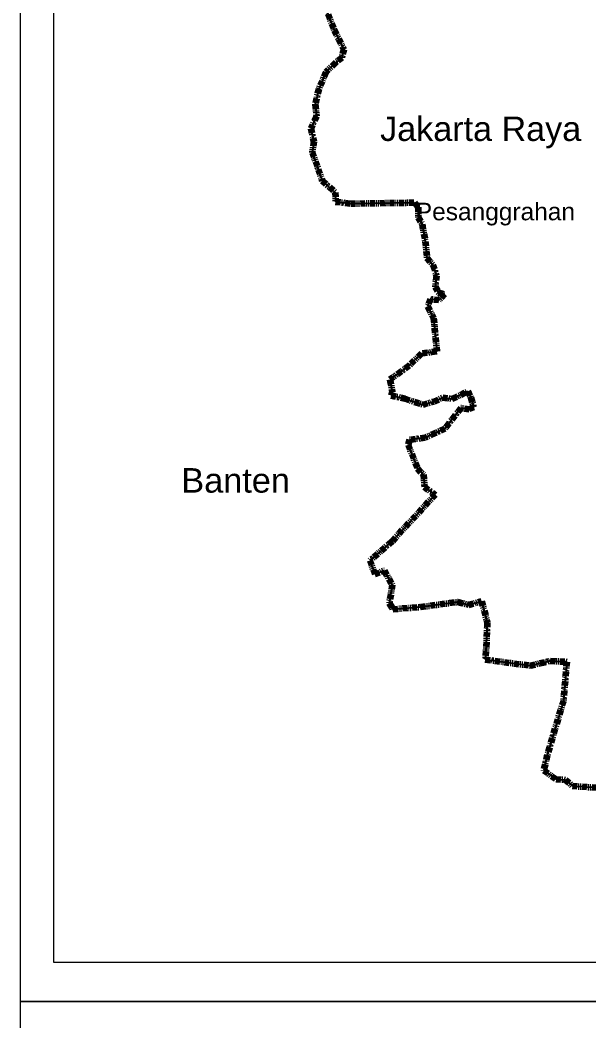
# Model space of a CAD drawing. Header units: millimetres. Extents: x 1190 to 1865, y 1371 to 1788.
# Drawn here: x 1271.2 to 1344.5, y 1576.7 to 1705.8 of the extents above; entities that cross this region are included whole.
import ezdxf

# ---------------------------------------------------------------- set-up
doc = ezdxf.new("R2010")
doc.units = ezdxf.units.MM
doc.header["$MEASUREMENT"] = 0
doc.linetypes.add('PHANTOM2', pattern=[1.25, 0.625, -0.125, 0.125, -0.125, 0.125, -0.125])
doc.layers.add('Batas Luar', color=7, linetype='Continuous', lineweight=20)
doc.layers.add('Batas Wilayah', color=7, linetype='PHANTOM2')
doc.layers.add('Bbatas Provinsi', color=7, linetype='PHANTOM2')
doc.styles.get("Standard").update_dxf_attribs({"font": 'arial.ttf'})

msp = doc.modelspace()

# ---------------------------------------------------------------- linework, layer by layer
at = {"layer": 'Batas Luar'}
for points in [[(1568.21, 1787.62), (1271.22, 1787.62), (1271.22, 1579.26), (1568.21, 1579.26)], [(1275.58, 1783.31), (1485.06, 1783.31), (1485.06, 1584.29), (1275.58, 1584.29)], [(1568.21, 1579.26), (1271.22, 1579.26), (1271.22, 1370.89), (1568.21, 1370.89)]]:
    msp.add_lwpolyline(points, close=True, dxfattribs=at)
at = {"layer": 'Batas Wilayah', "color": 251, "lineweight": 100, "true_color": 0x636466, "transparency": 33554585}
msp.add_lwpolyline([(1310.45, 1707.69), (1311.7, 1704.5), (1312.94, 1702.01), (1312.67, 1700.96), (1311.82, 1700.27), (1310.62, 1699.08), (1309.7, 1696.91), (1309.25, 1694.91), (1309.42, 1693.43), (1308.67, 1691.83), (1309.07, 1690.17), (1308.85, 1688.75), (1309.65, 1686.56), (1310.17, 1685.08), (1311.83, 1683.59), (1311.88, 1682.39), (1313.83, 1682.16), (1322.06, 1682.28), (1322.54, 1681.67), (1322.51, 1680.36), (1323.02, 1679.48), (1323.43, 1677.27), (1323.65, 1675.16), (1324.4, 1674.26), (1324.9, 1672.83), (1324.69, 1671.42), (1325.12, 1670.7), (1325.91, 1670.45), (1325.19, 1669.69), (1324.08, 1669.8), (1323.72, 1668.9), (1324.51, 1667.36), (1324.92, 1663.07), (1322.91, 1662.79), (1321.33, 1661.21), (1318.88, 1659.45), (1319.19, 1657.83), (1319.05, 1657.4), (1320.81, 1657), (1323.13, 1656.21), (1324.57, 1656.64), (1325.69, 1657.15), (1326.88, 1656.97), (1328.94, 1657.94), (1329.3, 1657.15), (1329.7, 1655.83), (1329.09, 1655.61), (1328, 1655.76), (1325.95, 1653.12), (1323.42, 1651.93), (1321.4, 1651.68), (1321.22, 1651.03), (1322.44, 1647.97), (1323.2, 1647.21), (1323.32, 1645.62), (1324.71, 1644.6), (1319.17, 1638.61), (1316.31, 1636.12), (1316.95, 1634.37), (1318.15, 1634.83), (1319.17, 1632.99), (1318.8, 1630.6), (1319.26, 1629.86), (1322.86, 1630.13), (1327.57, 1630.78), (1329.04, 1630.41), (1330.7, 1630.87), (1331.43, 1628.13), (1331.25, 1624.45), (1331.17, 1623.36), (1337, 1622.57), (1339.53, 1623.18), (1341.66, 1623.07), (1341.23, 1618), (1339.14, 1611.04), (1338.7, 1609.05), (1340.3, 1607.92), (1341.49, 1607.85), (1342.4, 1607.05), (1345.51, 1606.83)], dxfattribs=at)
at = {"layer": 'Bbatas Provinsi', "ltscale": 4000, "transparency": 33554687}
msp.add_lwpolyline([(1310.45, 1707.69), (1311.7, 1704.5), (1312.94, 1702.01), (1312.67, 1700.96), (1311.82, 1700.27), (1310.62, 1699.08), (1309.7, 1696.91), (1309.25, 1694.91), (1309.42, 1693.43), (1308.67, 1691.83), (1309.07, 1690.17), (1308.85, 1688.75), (1309.65, 1686.56), (1310.17, 1685.08), (1311.83, 1683.59), (1311.88, 1682.39), (1313.83, 1682.16), (1322.06, 1682.28), (1322.54, 1681.67), (1322.51, 1680.36), (1323.02, 1679.48), (1323.43, 1677.27), (1323.65, 1675.16), (1324.4, 1674.26), (1324.9, 1672.83), (1324.69, 1671.42), (1325.12, 1670.7), (1325.91, 1670.45), (1325.19, 1669.69), (1324.08, 1669.8), (1323.72, 1668.9), (1324.51, 1667.36), (1324.92, 1663.07), (1322.91, 1662.79), (1321.33, 1661.21), (1318.88, 1659.45), (1319.19, 1657.83), (1319.05, 1657.4), (1320.81, 1657), (1323.13, 1656.21), (1324.57, 1656.64), (1325.69, 1657.15), (1326.88, 1656.97), (1328.94, 1657.94), (1329.3, 1657.15), (1329.7, 1655.83), (1329.09, 1655.61), (1328, 1655.76), (1325.95, 1653.12), (1323.42, 1651.93), (1321.4, 1651.68), (1321.22, 1651.03), (1322.44, 1647.97), (1323.2, 1647.21), (1323.32, 1645.62), (1324.71, 1644.6), (1319.17, 1638.61), (1316.31, 1636.12), (1316.95, 1634.37), (1318.15, 1634.83), (1319.17, 1632.99), (1318.8, 1630.6), (1319.26, 1629.86), (1322.86, 1630.13), (1327.57, 1630.78), (1329.04, 1630.41), (1330.7, 1630.87), (1331.43, 1628.13), (1331.25, 1624.45), (1331.17, 1623.36), (1337, 1622.57), (1339.53, 1623.18), (1341.66, 1623.07), (1341.23, 1618), (1339.14, 1611.04), (1338.7, 1609.05), (1340.3, 1607.92), (1341.49, 1607.85), (1342.4, 1607.05), (1345.51, 1606.83)], dxfattribs=at)

# ---------------------------------------------------------------- texts
at = {"layer": 'Batas Wilayah', "attachment_point": 1}
for s, width, gutter_width, insert, char_height in [('Jakarta Raya', 25.9574, 15.74, (1317.62, 1693.37), 3.1481), ('Pesanggrahan', 18.6112, 11.29, (1322.22, 1682.25), 2.2572), ('Banten', 26.0552, 15.8, (1292, 1648.03), 3.16)]:
    msp.add_mtext_dynamic_manual_height_columns(s, width=width, gutter_width=gutter_width, heights=[0], dxfattribs=dict(at, insert=insert, char_height=char_height))

doc.saveas('drawing.dxf')
